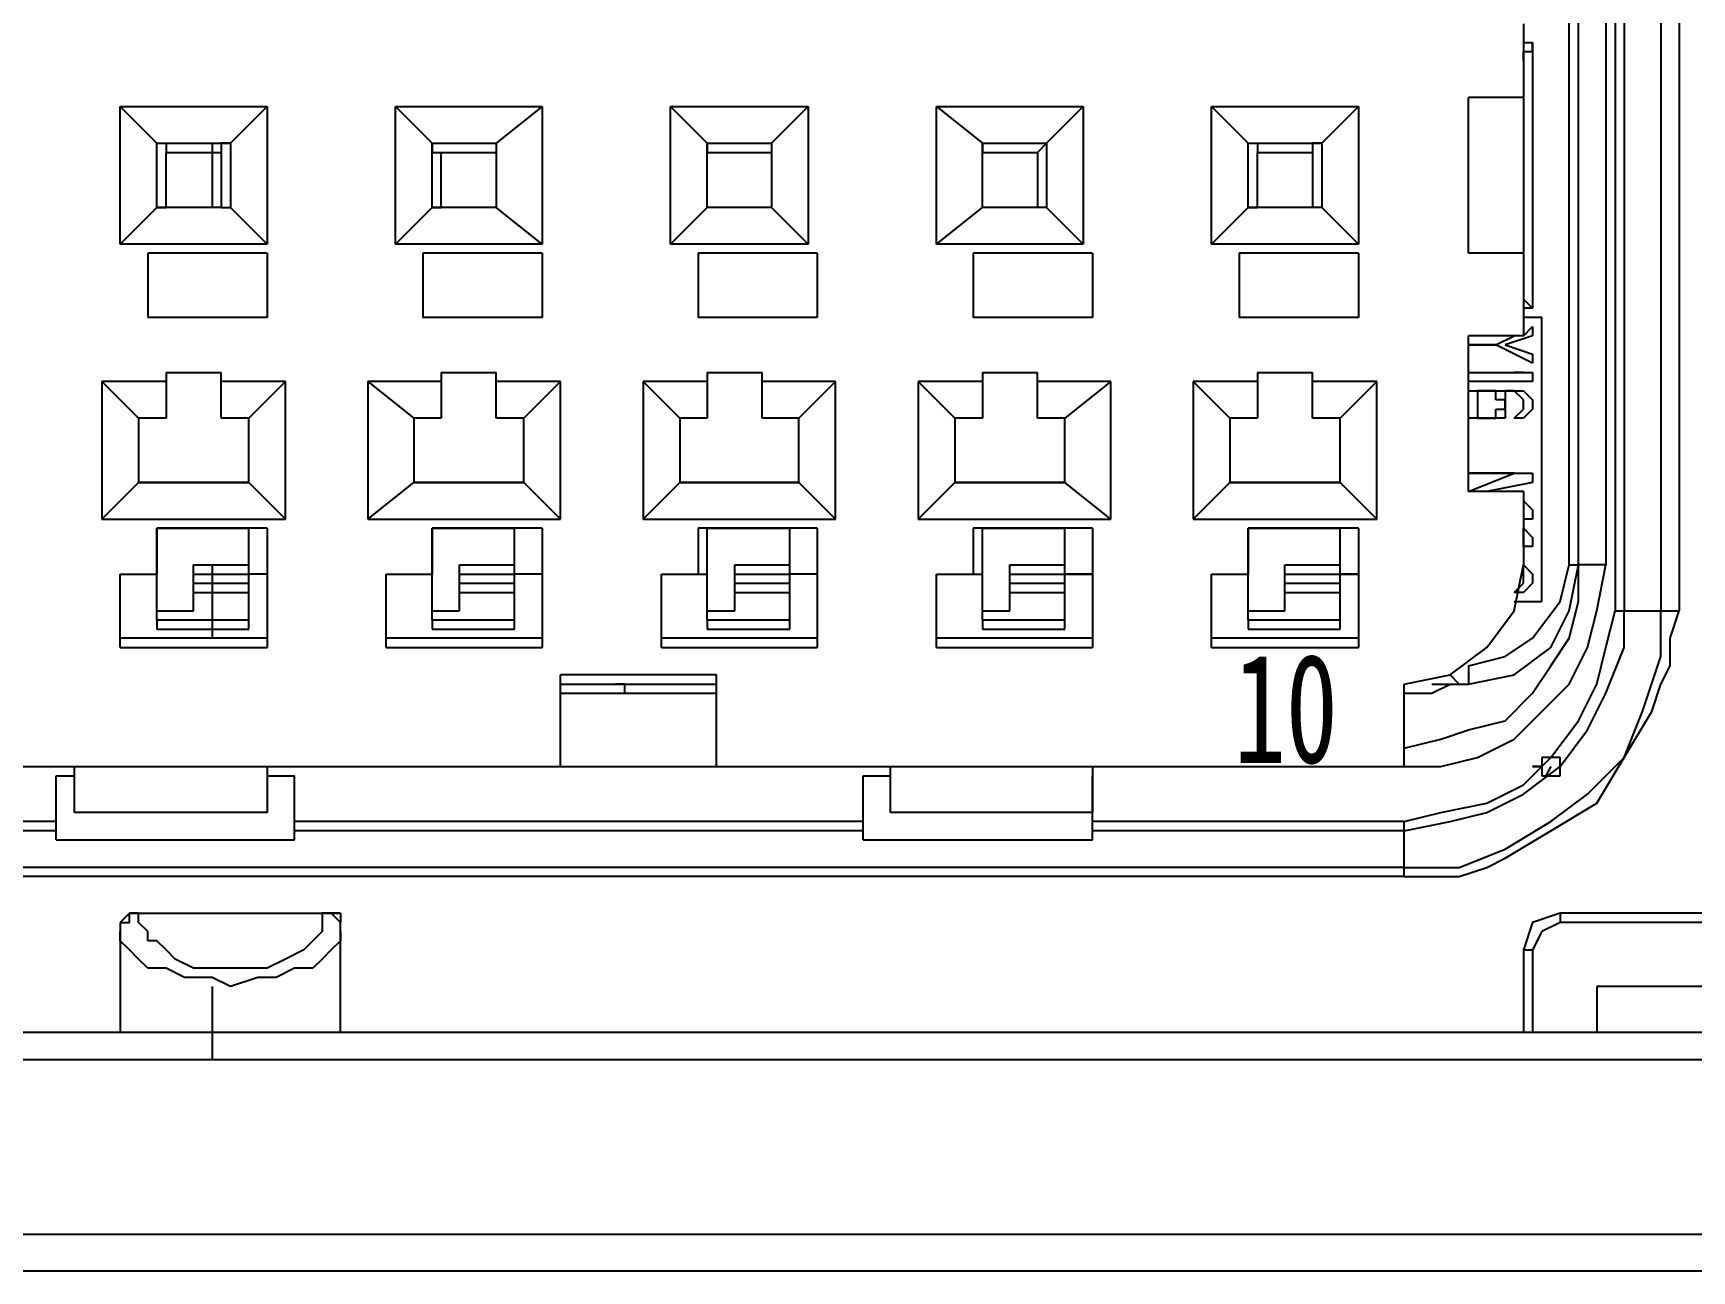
# Model space of a CAD drawing. Header units: inches. Extents: x 47316 to 59086, y 3141 to 11743.
# Drawn here: x 57680.42 to 57710.8, y 7294.88 to 7317.56 of the extents above; entities that cross this region are included whole.
import ezdxf

# ---------------------------------------------------------------- set-up
doc = ezdxf.new("R2010")
doc.units = ezdxf.units.IN
doc.header["$MEASUREMENT"] = 0
doc.styles.add('MtX_FangSong_GB2312', font='')
doc.styles.get("Standard").update_dxf_attribs({"font": ''})
doc.styles.get('MtX_FangSong_GB2312').set_extended_font_data('FangSong_GB2312')
doc.styles.get('Standard').set_extended_font_data('SimSun')
doc.linetypes.add('_VeSys_Busbar', pattern='A,0.0001,-0.125,["=",Standard,S=0.35,R=0,X=-0.15,Y=-0.175],-0.125', length=0.2501)

msp = doc.modelspace()

# ---------------------------------------------------------------- linework, layer by layer
at = {"color": 0, "linetype": 'Continuous', "lineweight": -3}
for p, q in [((57709.396, 7322.765), (57709.396, 7306.973)), ((57709.564, 7322.765), (57709.564, 7306.973)), ((57710.236, 7322.765), (57710.236, 7306.973)), ((57710.572, 7322.765), (57710.572, 7306.973)), ((57708.556, 7307.813), (57708.556, 7321.925)), ((57708.724, 7307.813), (57708.724, 7321.925)), ((57709.228, 7322.093), (57709.228, 7307.813)), ((57707.716, 7317.725), (57707.716, 7312.013)), ((57707.716, 7317.389), (57707.884, 7317.389)), ((57707.884, 7317.389), (57707.884, 7312.517)), ((57707.884, 7317.221), (57707.884, 7317.389)), ((57707.884, 7317.389), (57707.884, 7317.389)), ((57707.716, 7317.053), (57707.716, 7317.221)), ((57707.716, 7317.221), (57707.716, 7317.221)), ((57707.716, 7317.221), (57707.884, 7317.221)), ((57707.716, 7317.053), (57707.716, 7317.053)), ((57707.716, 7317.053), (57707.716, 7317.053)), ((57707.716, 7317.053), (57707.716, 7317.053)), ((57707.884, 7317.221), (57707.884, 7317.221)), ((57707.884, 7317.221), (57707.884, 7317.221)), ((57707.716, 7316.381), (57706.708, 7316.381)), ((57706.708, 7313.525), (57706.708, 7316.381)), ((57682.012, 7313.693), (57682.012, 7316.213)), ((57682.012, 7316.213), (57682.684, 7315.541)), ((57682.012, 7316.213), (57684.7, 7316.213)), ((57684.7, 7316.213), (57684.028, 7315.541)), ((57684.7, 7316.213), (57684.7, 7313.693)), ((57687.052, 7313.693), (57687.052, 7316.213)), ((57687.052, 7316.213), (57689.74, 7316.213)), ((57687.052, 7316.213), (57687.724, 7315.541)), ((57689.74, 7316.213), (57688.9, 7315.541)), ((57689.74, 7316.213), (57689.74, 7313.693)), ((57692.092, 7316.213), (57694.612, 7316.213)), ((57692.092, 7316.213), (57692.764, 7315.541)), ((57692.092, 7313.693), (57692.092, 7316.213)), ((57694.612, 7316.213), (57693.94, 7315.541)), ((57694.612, 7316.213), (57694.612, 7313.693)), ((57696.964, 7316.213), (57699.652, 7316.213)), ((57696.964, 7316.213), (57697.804, 7315.541)), ((57696.964, 7313.693), (57696.964, 7316.213)), ((57699.652, 7316.213), (57698.98, 7315.541)), ((57699.652, 7316.213), (57699.652, 7313.693)), ((57702.004, 7316.213), (57704.692, 7316.213)), ((57702.004, 7316.213), (57702.676, 7315.541)), ((57702.004, 7313.693), (57702.004, 7316.213)), ((57704.692, 7316.213), (57704.02, 7315.541)), ((57704.692, 7316.213), (57704.692, 7313.693)), ((57682.684, 7314.365), (57682.684, 7315.541)), ((57682.684, 7315.541), (57684.028, 7315.541)), ((57682.684, 7315.541), (57682.684, 7315.541)), ((57682.684, 7315.541), (57682.684, 7315.541)), ((57682.684, 7315.541), (57682.684, 7315.541)), ((57682.684, 7315.541), (57682.852, 7315.541)), ((57682.852, 7315.541), (57682.852, 7315.541)), ((57682.852, 7315.541), (57682.852, 7315.541)), ((57682.852, 7315.541), (57682.852, 7315.373)), ((57683.692, 7315.541), (57683.692, 7314.365)), ((57684.028, 7315.541), (57683.86, 7315.541)), ((57683.86, 7315.541), (57683.86, 7315.541)), ((57683.86, 7315.541), (57683.86, 7315.541)), ((57683.86, 7315.541), (57683.86, 7315.541)), ((57683.86, 7315.541), (57683.86, 7315.541)), ((57683.86, 7315.541), (57683.86, 7315.373)), ((57684.028, 7315.541), (57684.028, 7314.365)), ((57684.028, 7315.541), (57684.028, 7315.541)), ((57687.724, 7314.365), (57687.724, 7315.541)), ((57687.724, 7315.541), (57688.9, 7315.541)), ((57687.724, 7315.541), (57687.724, 7315.541)), ((57687.724, 7315.541), (57687.724, 7315.541)), ((57687.724, 7315.541), (57687.724, 7315.541)), ((57687.724, 7315.541), (57687.724, 7315.541)), ((57687.724, 7315.541), (57687.724, 7315.541)), ((57687.724, 7315.541), (57687.724, 7315.541)), ((57687.724, 7315.541), (57687.724, 7315.373)), ((57688.9, 7315.541), (57688.9, 7314.365)), ((57688.9, 7315.541), (57688.9, 7315.541)), ((57688.9, 7315.541), (57688.9, 7315.541)), ((57688.9, 7315.541), (57688.9, 7315.541)), ((57688.9, 7315.541), (57688.9, 7315.541)), ((57688.9, 7315.541), (57688.9, 7315.541)), ((57688.9, 7315.541), (57688.9, 7315.541)), ((57688.9, 7315.541), (57688.9, 7315.373)), ((57692.764, 7315.541), (57693.94, 7315.541)), ((57692.764, 7314.365), (57692.764, 7315.541)), ((57692.764, 7315.541), (57692.764, 7315.541)), ((57692.764, 7315.541), (57692.764, 7315.541)), ((57692.764, 7315.541), (57692.764, 7315.541)), ((57692.764, 7315.541), (57692.764, 7315.541)), ((57692.764, 7315.541), (57692.764, 7315.541)), ((57692.764, 7315.541), (57692.764, 7315.541)), ((57692.764, 7315.541), (57692.764, 7315.373)), ((57693.94, 7315.541), (57693.94, 7314.365)), ((57693.94, 7315.541), (57693.94, 7315.541)), ((57693.94, 7315.541), (57693.94, 7315.541)), ((57693.94, 7315.541), (57693.94, 7315.541)), ((57693.94, 7315.541), (57693.94, 7315.541)), ((57693.94, 7315.541), (57693.94, 7315.541)), ((57693.94, 7315.541), (57693.94, 7315.541)), ((57693.94, 7315.541), (57693.94, 7315.373)), ((57697.804, 7315.541), (57698.98, 7315.541)), ((57697.804, 7314.365), (57697.804, 7315.541)), ((57697.804, 7315.541), (57697.804, 7315.541)), ((57697.804, 7315.541), (57697.804, 7315.541)), ((57697.804, 7315.541), (57697.804, 7315.541)), ((57697.804, 7315.541), (57697.804, 7315.541)), ((57697.804, 7315.541), (57697.804, 7315.541)), ((57697.804, 7315.541), (57697.804, 7315.541)), ((57697.804, 7315.541), (57697.804, 7315.373)), ((57698.98, 7315.541), (57698.812, 7315.373)), ((57698.98, 7315.541), (57698.98, 7314.365)), ((57698.98, 7315.541), (57698.98, 7315.541)), ((57698.98, 7315.541), (57698.98, 7315.541)), ((57698.98, 7315.541), (57698.98, 7315.541)), ((57698.98, 7315.541), (57698.98, 7315.541)), ((57698.98, 7315.541), (57698.98, 7315.541)), ((57698.98, 7315.541), (57698.98, 7315.541)), ((57702.676, 7315.541), (57704.02, 7315.541)), ((57702.676, 7314.365), (57702.676, 7315.541)), ((57702.676, 7315.541), (57702.676, 7315.541)), ((57702.676, 7315.541), (57702.676, 7315.541)), ((57702.676, 7315.541), (57702.844, 7315.541)), ((57702.844, 7315.541), (57702.844, 7315.541)), ((57702.844, 7315.541), (57702.844, 7315.541)), ((57702.844, 7315.541), (57702.844, 7315.541)), ((57702.844, 7315.541), (57702.844, 7315.373)), ((57704.02, 7315.541), (57703.852, 7315.541)), ((57703.852, 7315.541), (57703.852, 7315.541)), ((57703.852, 7315.541), (57703.852, 7315.541)), ((57703.852, 7315.541), (57703.852, 7315.541)), ((57703.852, 7315.541), (57703.852, 7315.373)), ((57704.02, 7315.541), (57704.02, 7314.365)), ((57704.02, 7315.541), (57704.02, 7315.541)), ((57704.02, 7315.541), (57704.02, 7315.541)), ((57682.852, 7314.365), (57682.852, 7315.373)), ((57682.852, 7315.373), (57683.86, 7315.373)), ((57682.852, 7315.373), (57682.852, 7315.373)), ((57682.852, 7315.373), (57682.852, 7315.373)), ((57682.852, 7315.373), (57682.852, 7315.373)), ((57683.86, 7315.373), (57683.86, 7314.365)), ((57683.86, 7315.373), (57683.86, 7315.373)), ((57683.86, 7315.373), (57683.86, 7315.373)), ((57683.86, 7315.373), (57683.86, 7315.373)), ((57687.724, 7315.373), (57687.892, 7315.373)), ((57687.892, 7314.365), (57687.892, 7315.373)), ((57687.892, 7315.373), (57688.9, 7315.373)), ((57687.892, 7315.373), (57687.892, 7315.373)), ((57687.892, 7315.373), (57687.892, 7315.373)), ((57688.9, 7315.373), (57688.9, 7314.365)), ((57688.9, 7315.373), (57688.9, 7315.373)), ((57688.9, 7315.373), (57688.9, 7315.373)), ((57688.9, 7315.373), (57688.9, 7315.373)), ((57692.764, 7315.373), (57693.94, 7315.373)), ((57692.764, 7314.365), (57692.764, 7315.373)), ((57692.764, 7315.373), (57692.764, 7315.373)), ((57692.764, 7315.373), (57692.764, 7315.373)), ((57692.764, 7315.373), (57692.764, 7315.373)), ((57693.94, 7315.373), (57693.94, 7314.365)), ((57693.94, 7315.373), (57693.94, 7315.373)), ((57693.94, 7315.373), (57693.94, 7315.373)), ((57693.94, 7315.373), (57693.94, 7315.373)), ((57697.804, 7315.373), (57698.812, 7315.373)), ((57697.804, 7314.365), (57697.804, 7315.373)), ((57697.804, 7315.373), (57697.804, 7315.373)), ((57697.804, 7315.373), (57697.804, 7315.373)), ((57697.804, 7315.373), (57697.804, 7315.373)), ((57698.812, 7315.373), (57698.812, 7314.365)), ((57698.812, 7315.373), (57698.812, 7315.373)), ((57698.812, 7315.373), (57698.812, 7315.373)), ((57698.812, 7315.373), (57698.812, 7315.373)), ((57702.844, 7315.373), (57703.852, 7315.373)), ((57702.844, 7314.365), (57702.844, 7315.373)), ((57702.844, 7315.373), (57702.844, 7315.373)), ((57702.844, 7315.373), (57702.844, 7315.373)), ((57702.844, 7315.373), (57702.844, 7315.373)), ((57703.852, 7315.373), (57703.852, 7314.365)), ((57703.852, 7315.373), (57703.852, 7315.373)), ((57703.852, 7315.373), (57703.852, 7315.373)), ((57703.852, 7315.373), (57703.852, 7315.373)), ((57682.012, 7313.693), (57682.684, 7314.365)), ((57683.86, 7314.365), (57682.684, 7314.365)), ((57682.684, 7314.365), (57682.684, 7314.365)), ((57682.684, 7314.365), (57682.684, 7314.365)), ((57682.684, 7314.365), (57682.684, 7314.365)), ((57682.684, 7314.365), (57682.684, 7314.365)), ((57682.684, 7314.365), (57682.852, 7314.365)), ((57683.86, 7314.365), (57682.852, 7314.365)), ((57683.86, 7314.365), (57682.852, 7314.365)), ((57682.852, 7314.365), (57682.852, 7314.365)), ((57682.852, 7314.365), (57682.852, 7314.365)), ((57682.852, 7314.365), (57682.852, 7314.365)), ((57682.852, 7314.365), (57682.852, 7314.365)), ((57682.852, 7314.365), (57682.852, 7314.365)), ((57682.852, 7314.365), (57682.852, 7314.365)), ((57682.852, 7314.365), (57682.852, 7314.365)), ((57683.86, 7314.365), (57683.86, 7314.365)), ((57683.86, 7314.365), (57684.028, 7314.365)), ((57683.86, 7314.365), (57683.86, 7314.365)), ((57683.86, 7314.365), (57683.86, 7314.365)), ((57683.86, 7314.365), (57683.86, 7314.365)), ((57683.86, 7314.365), (57683.86, 7314.365)), ((57683.86, 7314.365), (57683.86, 7314.365)), ((57683.86, 7314.365), (57683.86, 7314.365)), ((57683.86, 7314.365), (57683.86, 7314.365)), ((57683.86, 7314.365), (57683.86, 7314.365)), ((57683.86, 7314.365), (57683.86, 7314.365)), ((57683.86, 7314.365), (57683.86, 7314.365)), ((57684.7, 7313.693), (57684.028, 7314.365)), ((57687.052, 7313.693), (57687.724, 7314.365)), ((57688.9, 7314.365), (57687.724, 7314.365)), ((57687.724, 7314.365), (57687.724, 7314.365)), ((57687.724, 7314.365), (57687.724, 7314.365)), ((57687.724, 7314.365), (57687.724, 7314.365)), ((57687.724, 7314.365), (57687.724, 7314.365)), ((57687.724, 7314.365), (57687.724, 7314.365)), ((57687.724, 7314.365), (57687.724, 7314.365)), ((57687.724, 7314.365), (57687.724, 7314.365)), ((57687.724, 7314.365), (57687.724, 7314.365)), ((57687.724, 7314.365), (57687.724, 7314.365)), ((57687.724, 7314.365), (57687.892, 7314.365)), ((57688.9, 7314.365), (57687.892, 7314.365)), ((57688.9, 7314.365), (57687.892, 7314.365)), ((57687.892, 7314.365), (57687.892, 7314.365)), ((57687.892, 7314.365), (57687.892, 7314.365)), ((57689.74, 7313.693), (57688.9, 7314.365)), ((57688.9, 7314.365), (57688.9, 7314.365)), ((57688.9, 7314.365), (57688.9, 7314.365)), ((57688.9, 7314.365), (57688.9, 7314.365)), ((57688.9, 7314.365), (57688.9, 7314.365)), ((57688.9, 7314.365), (57688.9, 7314.365)), ((57688.9, 7314.365), (57688.9, 7314.365)), ((57688.9, 7314.365), (57688.9, 7314.365)), ((57688.9, 7314.365), (57688.9, 7314.365)), ((57688.9, 7314.365), (57688.9, 7314.365)), ((57688.9, 7314.365), (57688.9, 7314.365)), ((57688.9, 7314.365), (57688.9, 7314.365)), ((57688.9, 7314.365), (57688.9, 7314.365)), ((57692.092, 7313.693), (57692.764, 7314.365)), ((57693.94, 7314.365), (57692.764, 7314.365)), ((57693.94, 7314.365), (57692.764, 7314.365)), ((57693.94, 7314.365), (57692.764, 7314.365)), ((57692.764, 7314.365), (57692.764, 7314.365)), ((57692.764, 7314.365), (57692.764, 7314.365)), ((57692.764, 7314.365), (57692.764, 7314.365)), ((57692.764, 7314.365), (57692.764, 7314.365)), ((57692.764, 7314.365), (57692.764, 7314.365)), ((57692.764, 7314.365), (57692.764, 7314.365)), ((57692.764, 7314.365), (57692.764, 7314.365)), ((57692.764, 7314.365), (57692.764, 7314.365)), ((57692.764, 7314.365), (57692.764, 7314.365)), ((57692.764, 7314.365), (57692.764, 7314.365)), ((57692.764, 7314.365), (57692.764, 7314.365)), ((57692.764, 7314.365), (57692.764, 7314.365)), ((57694.612, 7313.693), (57693.94, 7314.365)), ((57693.94, 7314.365), (57693.94, 7314.365)), ((57693.94, 7314.365), (57693.94, 7314.365)), ((57693.94, 7314.365), (57693.94, 7314.365)), ((57693.94, 7314.365), (57693.94, 7314.365)), ((57693.94, 7314.365), (57693.94, 7314.365)), ((57693.94, 7314.365), (57693.94, 7314.365)), ((57693.94, 7314.365), (57693.94, 7314.365)), ((57693.94, 7314.365), (57693.94, 7314.365)), ((57693.94, 7314.365), (57693.94, 7314.365)), ((57693.94, 7314.365), (57693.94, 7314.365)), ((57693.94, 7314.365), (57693.94, 7314.365)), ((57693.94, 7314.365), (57693.94, 7314.365)), ((57696.964, 7313.693), (57697.804, 7314.365)), ((57698.98, 7314.365), (57697.804, 7314.365)), ((57698.812, 7314.365), (57697.804, 7314.365)), ((57698.812, 7314.365), (57697.804, 7314.365)), ((57697.804, 7314.365), (57697.804, 7314.365)), ((57697.804, 7314.365), (57697.804, 7314.365)), ((57697.804, 7314.365), (57697.804, 7314.365)), ((57697.804, 7314.365), (57697.804, 7314.365)), ((57697.804, 7314.365), (57697.804, 7314.365)), ((57697.804, 7314.365), (57697.804, 7314.365)), ((57697.804, 7314.365), (57697.804, 7314.365)), ((57697.804, 7314.365), (57697.804, 7314.365)), ((57697.804, 7314.365), (57697.804, 7314.365)), ((57697.804, 7314.365), (57697.804, 7314.365)), ((57697.804, 7314.365), (57697.804, 7314.365)), ((57697.804, 7314.365), (57697.804, 7314.365)), ((57698.98, 7314.365), (57698.812, 7314.365)), ((57698.812, 7314.365), (57698.812, 7314.365)), ((57698.812, 7314.365), (57698.812, 7314.365)), ((57698.812, 7314.365), (57698.812, 7314.365)), ((57699.652, 7313.693), (57698.98, 7314.365)), ((57698.98, 7314.365), (57698.98, 7314.365)), ((57698.98, 7314.365), (57698.98, 7314.365)), ((57698.98, 7314.365), (57698.98, 7314.365)), ((57698.98, 7314.365), (57698.98, 7314.365)), ((57698.98, 7314.365), (57698.98, 7314.365)), ((57698.98, 7314.365), (57698.98, 7314.365)), ((57698.98, 7314.365), (57698.98, 7314.365)), ((57698.98, 7314.365), (57698.98, 7314.365)), ((57702.004, 7313.693), (57702.676, 7314.365)), ((57704.02, 7314.365), (57702.676, 7314.365)), ((57702.676, 7314.365), (57702.676, 7314.365)), ((57702.676, 7314.365), (57702.676, 7314.365)), ((57702.676, 7314.365), (57702.844, 7314.365)), ((57703.852, 7314.365), (57702.844, 7314.365)), ((57703.852, 7314.365), (57702.844, 7314.365)), ((57702.844, 7314.365), (57702.844, 7314.365)), ((57702.844, 7314.365), (57702.844, 7314.365)), ((57702.844, 7314.365), (57702.844, 7314.365)), ((57702.844, 7314.365), (57702.844, 7314.365)), ((57702.844, 7314.365), (57702.844, 7314.365)), ((57702.844, 7314.365), (57702.844, 7314.365)), ((57702.844, 7314.365), (57702.844, 7314.365)), ((57702.844, 7314.365), (57702.844, 7314.365)), ((57702.844, 7314.365), (57702.844, 7314.365)), ((57704.02, 7314.365), (57703.852, 7314.365)), ((57703.852, 7314.365), (57703.852, 7314.365)), ((57703.852, 7314.365), (57703.852, 7314.365)), ((57703.852, 7314.365), (57703.852, 7314.365)), ((57703.852, 7314.365), (57703.852, 7314.365)), ((57703.852, 7314.365), (57703.852, 7314.365)), ((57703.852, 7314.365), (57703.852, 7314.365)), ((57703.852, 7314.365), (57703.852, 7314.365)), ((57703.852, 7314.365), (57703.852, 7314.365)), ((57703.852, 7314.365), (57703.852, 7314.365)), ((57704.692, 7313.693), (57704.02, 7314.365)), ((57704.02, 7314.365), (57704.02, 7314.365)), ((57704.02, 7314.365), (57704.02, 7314.365)), ((57684.7, 7313.693), (57682.012, 7313.693)), ((57689.74, 7313.693), (57687.052, 7313.693)), ((57694.612, 7313.693), (57692.092, 7313.693)), ((57699.652, 7313.693), (57696.964, 7313.693)), ((57704.692, 7313.693), (57702.004, 7313.693)), ((57682.516, 7313.525), (57682.516, 7312.349)), ((57684.7, 7313.525), (57682.516, 7313.525)), ((57684.7, 7313.525), (57682.516, 7313.525)), ((57684.7, 7313.525), (57684.7, 7312.349)), ((57689.74, 7313.525), (57687.556, 7313.525)), ((57689.74, 7313.525), (57687.556, 7313.525)), ((57687.556, 7313.525), (57687.556, 7312.349)), ((57689.74, 7313.525), (57689.74, 7312.349)), ((57694.78, 7313.525), (57692.596, 7313.525)), ((57694.78, 7313.525), (57692.596, 7313.525)), ((57692.596, 7313.525), (57692.596, 7312.349)), ((57694.78, 7313.525), (57694.78, 7312.349)), ((57699.82, 7313.525), (57697.636, 7313.525)), ((57699.82, 7313.525), (57697.636, 7313.525)), ((57697.636, 7313.525), (57697.636, 7312.349)), ((57699.82, 7313.525), (57699.82, 7312.349)), ((57704.692, 7313.525), (57702.508, 7313.525)), ((57704.692, 7313.525), (57702.508, 7313.525)), ((57702.508, 7313.525), (57702.508, 7312.349)), ((57704.692, 7313.525), (57704.692, 7312.349)), ((57707.716, 7313.525), (57706.708, 7313.525)), ((57707.716, 7312.685), (57707.716, 7312.685)), ((57707.716, 7312.685), (57707.716, 7312.685)), ((57707.716, 7312.685), (57707.716, 7312.685)), ((57707.716, 7312.685), (57707.716, 7312.685)), ((57707.716, 7312.685), (57707.716, 7312.685)), ((57707.716, 7312.685), (57707.884, 7312.517)), ((57707.884, 7312.517), (57707.716, 7312.517)), ((57707.884, 7312.517), (57707.884, 7312.517)), ((57707.884, 7312.517), (57707.884, 7312.517)), ((57707.884, 7312.517), (57707.884, 7312.517)), ((57707.884, 7312.517), (57707.884, 7312.517)), ((57684.7, 7312.349), (57682.516, 7312.349)), ((57689.74, 7312.349), (57687.556, 7312.349)), ((57694.78, 7312.349), (57692.596, 7312.349)), ((57699.82, 7312.349), (57697.636, 7312.349)), ((57704.692, 7312.349), (57702.508, 7312.349)), ((57708.052, 7312.349), (57707.716, 7312.349)), ((57707.716, 7312.013), (57707.884, 7312.181)), ((57707.884, 7312.181), (57707.884, 7312.013)), ((57708.052, 7307.141), (57708.052, 7312.349)), ((57707.716, 7312.013), (57706.708, 7312.013)), ((57706.708, 7309.157), (57706.708, 7312.013)), ((57707.212, 7311.845), (57706.708, 7311.845)), ((57706.708, 7311.845), (57707.212, 7311.845)), ((57706.708, 7311.845), (57706.708, 7311.845)), ((57707.212, 7311.845), (57707.548, 7312.013)), ((57707.884, 7311.509), (57707.212, 7311.845)), ((57707.884, 7312.013), (57707.38, 7311.845)), ((57707.38, 7311.845), (57707.884, 7311.677)), ((57707.884, 7311.677), (57707.884, 7311.509)), ((57682.852, 7311.341), (57683.86, 7311.341)), ((57682.852, 7311.341), (57682.852, 7310.501)), ((57683.86, 7310.501), (57683.86, 7311.341)), ((57687.892, 7311.341), (57688.9, 7311.341)), ((57687.892, 7311.341), (57687.892, 7310.501)), ((57688.9, 7310.501), (57688.9, 7311.341)), ((57692.764, 7311.341), (57693.772, 7311.341)), ((57692.764, 7311.341), (57692.764, 7310.501)), ((57693.772, 7310.501), (57693.772, 7311.341)), ((57697.804, 7311.341), (57698.812, 7311.341)), ((57697.804, 7311.341), (57697.804, 7310.501)), ((57698.812, 7310.501), (57698.812, 7311.341)), ((57702.844, 7311.341), (57703.852, 7311.341)), ((57702.844, 7311.341), (57702.844, 7310.501)), ((57703.852, 7310.501), (57703.852, 7311.341)), ((57706.708, 7311.341), (57707.716, 7311.341)), ((57706.708, 7311.173), (57706.708, 7311.341)), ((57707.548, 7311.341), (57707.716, 7311.341)), ((57707.716, 7311.341), (57707.548, 7311.341)), ((57707.716, 7311.341), (57707.884, 7311.341)), ((57707.884, 7311.341), (57707.884, 7311.173)), ((57681.676, 7311.173), (57681.676, 7308.653)), ((57682.852, 7311.173), (57681.676, 7311.173)), ((57681.676, 7311.173), (57682.348, 7310.501)), ((57685.036, 7311.173), (57683.86, 7311.173)), ((57685.036, 7311.173), (57684.364, 7310.501)), ((57685.036, 7308.653), (57685.036, 7311.173)), ((57687.892, 7311.173), (57686.548, 7311.173)), ((57686.548, 7311.173), (57687.388, 7310.501)), ((57686.548, 7311.173), (57686.548, 7308.653)), ((57690.076, 7311.173), (57688.9, 7311.173)), ((57690.076, 7311.173), (57689.404, 7310.501)), ((57690.076, 7308.653), (57690.076, 7311.173)), ((57692.764, 7311.173), (57691.588, 7311.173)), ((57691.588, 7311.173), (57692.26, 7310.501)), ((57691.588, 7311.173), (57691.588, 7308.653)), ((57695.116, 7311.173), (57693.772, 7311.173)), ((57695.116, 7311.173), (57694.444, 7310.501)), ((57695.116, 7308.653), (57695.116, 7311.173)), ((57697.804, 7311.173), (57696.628, 7311.173)), ((57696.628, 7311.173), (57697.3, 7310.501)), ((57696.628, 7311.173), (57696.628, 7308.653)), ((57700.156, 7311.173), (57698.812, 7311.173)), ((57700.156, 7311.173), (57699.316, 7310.501)), ((57700.156, 7308.653), (57700.156, 7311.173)), ((57702.844, 7311.173), (57701.668, 7311.173)), ((57701.668, 7311.173), (57702.34, 7310.501)), ((57701.668, 7311.173), (57701.668, 7308.653)), ((57705.028, 7311.173), (57703.852, 7311.173)), ((57705.028, 7311.173), (57704.356, 7310.501)), ((57705.028, 7308.653), (57705.028, 7311.173)), ((57707.884, 7311.173), (57706.708, 7311.173)), ((57706.708, 7311.005), (57706.876, 7311.005)), ((57706.708, 7310.837), (57706.708, 7311.005)), ((57706.876, 7311.005), (57707.044, 7311.005)), ((57707.044, 7311.005), (57706.876, 7311.005)), ((57706.876, 7311.005), (57706.876, 7310.837)), ((57707.044, 7311.005), (57707.212, 7311.005)), ((57707.044, 7311.005), (57707.044, 7311.005)), ((57707.212, 7311.005), (57707.044, 7311.005)), ((57707.212, 7311.005), (57707.38, 7311.005)), ((57707.212, 7310.837), (57707.212, 7311.005)), ((57707.38, 7311.005), (57707.38, 7311.005)), ((57707.38, 7311.005), (57707.548, 7311.005)), ((57707.548, 7311.005), (57707.38, 7311.005)), ((57707.38, 7311.005), (57707.38, 7310.837)), ((57707.548, 7311.005), (57707.548, 7311.005)), ((57707.548, 7311.005), (57707.716, 7311.005)), ((57707.716, 7310.837), (57707.548, 7311.005)), ((57707.716, 7311.005), (57707.716, 7311.005)), ((57707.716, 7311.005), (57707.884, 7310.837)), ((57706.708, 7310.669), (57706.708, 7310.837)), ((57706.708, 7310.837), (57706.708, 7310.837)), ((57706.708, 7310.501), (57706.708, 7310.669)), ((57706.708, 7310.669), (57706.708, 7310.669)), ((57706.876, 7310.837), (57706.876, 7310.837)), ((57706.876, 7310.837), (57706.876, 7310.669)), ((57706.876, 7310.837), (57706.876, 7310.837)), ((57706.876, 7310.669), (57706.876, 7310.501)), ((57706.876, 7310.669), (57706.876, 7310.669)), ((57706.876, 7310.669), (57706.876, 7310.669)), ((57707.212, 7310.837), (57707.212, 7310.837)), ((57707.38, 7310.837), (57707.212, 7310.837)), ((57707.212, 7310.501), (57707.212, 7310.669)), ((57707.212, 7310.669), (57707.212, 7310.669)), ((57707.212, 7310.669), (57707.38, 7310.669)), ((57707.38, 7310.837), (57707.38, 7310.837)), ((57707.38, 7310.669), (57707.38, 7310.837)), ((57707.38, 7310.837), (57707.38, 7310.669)), ((57707.38, 7310.669), (57707.38, 7310.501)), ((57707.38, 7310.669), (57707.38, 7310.669)), ((57707.548, 7310.501), (57707.716, 7310.669)), ((57707.716, 7310.837), (57707.716, 7310.837)), ((57707.716, 7310.837), (57707.716, 7310.837)), ((57707.716, 7310.669), (57707.716, 7310.837)), ((57707.884, 7310.669), (57707.716, 7310.501)), ((57707.716, 7310.669), (57707.716, 7310.669)), ((57707.716, 7310.669), (57707.716, 7310.669)), ((57707.884, 7310.837), (57707.884, 7310.669)), ((57707.884, 7310.837), (57707.884, 7310.837)), ((57707.884, 7310.669), (57707.884, 7310.669)), ((57682.348, 7310.501), (57682.348, 7309.325)), ((57682.852, 7310.501), (57682.348, 7310.501)), ((57684.364, 7310.501), (57683.86, 7310.501)), ((57684.364, 7309.325), (57684.364, 7310.501)), ((57687.892, 7310.501), (57687.388, 7310.501)), ((57687.388, 7310.501), (57687.388, 7309.325)), ((57689.404, 7310.501), (57688.9, 7310.501)), ((57689.404, 7309.325), (57689.404, 7310.501)), ((57692.764, 7310.501), (57692.26, 7310.501)), ((57692.26, 7310.501), (57692.26, 7309.325)), ((57694.444, 7310.501), (57693.772, 7310.501)), ((57694.444, 7309.325), (57694.444, 7310.501)), ((57697.804, 7310.501), (57697.3, 7310.501)), ((57697.3, 7310.501), (57697.3, 7309.325)), ((57699.316, 7310.501), (57698.812, 7310.501)), ((57699.316, 7309.325), (57699.316, 7310.501)), ((57702.844, 7310.501), (57702.34, 7310.501)), ((57702.34, 7310.501), (57702.34, 7309.325)), ((57704.356, 7310.501), (57703.852, 7310.501)), ((57704.356, 7309.325), (57704.356, 7310.501)), ((57706.876, 7310.501), (57706.708, 7310.501)), ((57706.876, 7310.501), (57707.044, 7310.501)), ((57707.044, 7310.501), (57706.876, 7310.501)), ((57707.044, 7310.501), (57707.212, 7310.501)), ((57707.212, 7310.501), (57707.044, 7310.501)), ((57707.044, 7310.501), (57707.044, 7310.501)), ((57707.212, 7310.501), (57707.212, 7310.501)), ((57707.38, 7310.501), (57707.212, 7310.501)), ((57707.716, 7310.501), (57707.548, 7310.501)), ((57707.548, 7310.501), (57707.548, 7310.501)), ((57707.716, 7310.501), (57707.716, 7310.501)), ((57706.708, 7309.157), (57707.548, 7309.493)), ((57707.548, 7309.493), (57706.708, 7309.493)), ((57706.708, 7309.493), (57707.884, 7309.493)), ((57706.708, 7309.493), (57706.708, 7309.493)), ((57707.884, 7309.493), (57707.884, 7309.325)), ((57681.676, 7308.653), (57682.348, 7309.325)), ((57682.348, 7309.325), (57684.364, 7309.325)), ((57684.364, 7309.325), (57682.348, 7309.325)), ((57685.036, 7308.653), (57684.364, 7309.325)), ((57686.548, 7308.653), (57687.388, 7309.325)), ((57687.388, 7309.325), (57689.404, 7309.325)), ((57689.404, 7309.325), (57687.388, 7309.325)), ((57690.076, 7308.653), (57689.404, 7309.325)), ((57691.588, 7308.653), (57692.26, 7309.325)), ((57692.26, 7309.325), (57694.444, 7309.325)), ((57694.444, 7309.325), (57692.26, 7309.325)), ((57695.116, 7308.653), (57694.444, 7309.325)), ((57696.628, 7308.653), (57697.3, 7309.325)), ((57697.3, 7309.325), (57699.316, 7309.325)), ((57699.316, 7309.325), (57697.3, 7309.325)), ((57700.156, 7308.653), (57699.316, 7309.325)), ((57701.668, 7308.653), (57702.34, 7309.325)), ((57702.34, 7309.325), (57704.356, 7309.325)), ((57704.356, 7309.325), (57702.34, 7309.325)), ((57705.028, 7308.653), (57704.356, 7309.325)), ((57707.716, 7309.157), (57706.708, 7309.157)), ((57707.884, 7309.325), (57707.044, 7309.157)), ((57707.716, 7309.157), (57707.716, 7307.813)), ((57707.716, 7308.989), (57707.884, 7308.821)), ((57707.884, 7308.821), (57707.884, 7308.653)), ((57681.676, 7308.653), (57685.036, 7308.653)), ((57682.684, 7308.485), (57684.364, 7308.485)), ((57684.7, 7308.485), (57682.684, 7308.485)), ((57682.684, 7308.485), (57682.684, 7307.645)), ((57682.684, 7306.805), (57682.684, 7308.485)), ((57684.364, 7306.637), (57684.364, 7308.485)), ((57684.7, 7308.485), (57684.7, 7306.301)), ((57686.548, 7308.653), (57690.076, 7308.653)), ((57687.724, 7308.485), (57689.236, 7308.485)), ((57689.74, 7308.485), (57687.724, 7308.485)), ((57687.724, 7308.485), (57687.724, 7307.645)), ((57687.724, 7306.805), (57687.724, 7308.485)), ((57689.236, 7306.637), (57689.236, 7308.485)), ((57689.74, 7308.485), (57689.74, 7306.301)), ((57691.588, 7308.653), (57695.116, 7308.653)), ((57694.78, 7308.485), (57692.596, 7308.485)), ((57692.596, 7308.485), (57692.596, 7307.645)), ((57692.764, 7308.485), (57694.276, 7308.485)), ((57692.764, 7306.805), (57692.764, 7308.485)), ((57694.276, 7306.637), (57694.276, 7308.485)), ((57694.78, 7308.485), (57694.78, 7306.301)), ((57696.628, 7308.653), (57700.156, 7308.653)), ((57699.82, 7308.485), (57697.636, 7308.485)), ((57697.636, 7308.485), (57697.636, 7307.645)), ((57697.804, 7308.485), (57699.316, 7308.485)), ((57697.804, 7306.805), (57697.804, 7308.485)), ((57699.316, 7306.637), (57699.316, 7308.485)), ((57699.82, 7308.485), (57699.82, 7306.301)), ((57701.668, 7308.653), (57705.028, 7308.653)), ((57702.676, 7308.485), (57704.356, 7308.485)), ((57704.692, 7308.485), (57702.676, 7308.485)), ((57702.676, 7308.485), (57702.676, 7307.645)), ((57702.676, 7306.805), (57702.676, 7308.485)), ((57704.356, 7306.637), (57704.356, 7308.485)), ((57704.692, 7308.485), (57704.692, 7306.301)), ((57707.884, 7308.653), (57707.716, 7308.653)), ((57707.716, 7308.485), (57707.716, 7308.485)), ((57707.716, 7308.485), (57707.716, 7308.485)), ((57707.716, 7308.317), (57707.716, 7308.485)), ((57707.716, 7308.485), (57707.884, 7308.317)), ((57707.716, 7308.317), (57707.716, 7308.317)), ((57707.716, 7308.149), (57707.716, 7308.317)), ((57707.884, 7308.317), (57707.884, 7308.317)), ((57707.884, 7308.317), (57707.884, 7308.149)), ((57707.716, 7308.149), (57707.716, 7307.981)), ((57707.716, 7308.149), (57707.716, 7308.149)), ((57707.884, 7308.149), (57707.716, 7308.149)), ((57707.716, 7308.149), (57707.716, 7308.149)), ((57682.012, 7307.645), (57682.684, 7307.645)), ((57682.012, 7306.301), (57682.012, 7307.645)), ((57683.356, 7307.813), (57684.364, 7307.813)), ((57683.356, 7306.973), (57683.356, 7307.813)), ((57683.356, 7307.645), (57684.364, 7307.645)), ((57683.692, 7307.813), (57683.692, 7306.469)), ((57684.7, 7307.645), (57684.364, 7307.645)), ((57686.884, 7307.645), (57687.724, 7307.645)), ((57686.884, 7306.301), (57686.884, 7307.645)), ((57688.228, 7307.813), (57689.236, 7307.813)), ((57688.228, 7306.973), (57688.228, 7307.813)), ((57688.228, 7307.645), (57689.236, 7307.645)), ((57689.74, 7307.645), (57689.236, 7307.645)), ((57691.924, 7307.645), (57692.764, 7307.645)), ((57691.924, 7306.301), (57691.924, 7307.645)), ((57693.268, 7307.813), (57694.276, 7307.813)), ((57693.268, 7306.973), (57693.268, 7307.813)), ((57693.268, 7307.645), (57694.276, 7307.645)), ((57694.78, 7307.645), (57694.276, 7307.645)), ((57696.964, 7307.645), (57697.804, 7307.645)), ((57696.964, 7306.301), (57696.964, 7307.645)), ((57697.636, 7307.645), (57697.804, 7307.645)), ((57698.308, 7307.813), (57699.316, 7307.813)), ((57698.308, 7306.973), (57698.308, 7307.813)), ((57698.308, 7307.645), (57699.316, 7307.645)), ((57699.82, 7307.645), (57699.316, 7307.645)), ((57699.316, 7307.645), (57699.82, 7307.645)), ((57699.484, 7307.645), (57699.316, 7307.645)), ((57702.004, 7307.645), (57702.676, 7307.645)), ((57702.004, 7306.301), (57702.004, 7307.645)), ((57702.676, 7307.645), (57702.676, 7307.645)), ((57703.348, 7307.813), (57704.356, 7307.813)), ((57703.348, 7306.973), (57703.348, 7307.813)), ((57703.348, 7307.645), (57704.356, 7307.645)), ((57704.692, 7307.645), (57704.356, 7307.645)), ((57704.356, 7307.645), (57704.692, 7307.645)), ((57704.356, 7307.645), (57704.356, 7307.645)), ((57707.548, 7306.973), (57707.716, 7307.813)), ((57707.716, 7307.813), (57707.716, 7307.813)), ((57707.716, 7307.813), (57707.716, 7307.813)), ((57707.716, 7307.645), (57707.716, 7307.813)), ((57707.716, 7307.813), (57707.884, 7307.645)), ((57707.716, 7307.645), (57707.716, 7307.645)), ((57707.716, 7307.477), (57707.716, 7307.645)), ((57707.884, 7307.645), (57707.884, 7307.477)), ((57707.884, 7307.645), (57707.884, 7307.645)), ((57708.388, 7307.141), (57708.556, 7307.813)), ((57708.556, 7307.813), (57708.724, 7307.813)), ((57708.556, 7306.973), (57708.724, 7307.813)), ((57709.228, 7307.813), (57708.724, 7307.813)), ((57708.724, 7307.141), (57708.724, 7307.813)), ((57709.06, 7306.973), (57709.228, 7307.813)), ((57683.356, 7307.477), (57684.364, 7307.477)), ((57683.356, 7307.309), (57684.364, 7307.309)), ((57688.228, 7307.477), (57689.236, 7307.477)), ((57688.228, 7307.309), (57689.236, 7307.309)), ((57693.268, 7307.477), (57694.276, 7307.477)), ((57693.268, 7307.309), (57694.276, 7307.309)), ((57698.308, 7307.477), (57699.316, 7307.477)), ((57698.308, 7307.309), (57699.316, 7307.309)), ((57703.348, 7307.477), (57704.356, 7307.477)), ((57703.348, 7307.309), (57704.356, 7307.309)), ((57707.548, 7307.309), (57707.716, 7307.477)), ((57707.716, 7307.309), (57707.548, 7307.309)), ((57707.884, 7307.477), (57707.716, 7307.309)), ((57707.716, 7307.477), (57707.716, 7307.477)), ((57707.716, 7307.477), (57707.716, 7307.477)), ((57707.716, 7307.309), (57707.716, 7307.309)), ((57707.884, 7307.477), (57707.884, 7307.477)), ((57682.684, 7306.973), (57683.356, 7306.973)), ((57687.724, 7306.973), (57688.228, 7306.973)), ((57692.764, 7306.973), (57693.268, 7306.973)), ((57697.804, 7306.973), (57698.308, 7306.973)), ((57702.676, 7306.973), (57703.348, 7306.973)), ((57707.044, 7306.301), (57707.548, 7306.973)), ((57707.548, 7307.141), (57708.052, 7307.141)), ((57707.884, 7306.469), (57708.388, 7307.141)), ((57708.22, 7306.301), (57708.556, 7306.973)), ((57708.556, 7306.469), (57708.724, 7307.141)), ((57708.892, 7306.301), (57709.06, 7306.973)), ((57709.228, 7306.301), (57709.396, 7306.973)), ((57709.396, 7306.973), (57710.572, 7306.973)), ((57709.564, 7306.301), (57709.564, 7306.973)), ((57710.236, 7306.637), (57710.236, 7306.973)), ((57710.404, 7306.469), (57710.572, 7306.973)), ((57682.684, 7306.805), (57684.364, 7306.805)), ((57682.684, 7306.805), (57684.364, 7306.805)), ((57682.684, 7306.805), (57682.684, 7306.637)), ((57687.724, 7306.805), (57689.236, 7306.805)), ((57687.724, 7306.805), (57689.236, 7306.805)), ((57687.724, 7306.805), (57687.724, 7306.637)), ((57692.764, 7306.805), (57694.276, 7306.805)), ((57692.764, 7306.805), (57694.276, 7306.805)), ((57692.764, 7306.805), (57692.764, 7306.637)), ((57697.804, 7306.805), (57699.316, 7306.805)), ((57697.804, 7306.805), (57699.316, 7306.805)), ((57697.804, 7306.805), (57697.804, 7306.637)), ((57702.676, 7306.805), (57704.356, 7306.805)), ((57702.676, 7306.805), (57704.356, 7306.805)), ((57702.676, 7306.805), (57702.676, 7306.637)), ((57684.7, 7306.469), (57682.012, 7306.469)), ((57682.684, 7306.637), (57684.364, 7306.637)), ((57689.74, 7306.469), (57686.884, 7306.469)), ((57687.724, 7306.637), (57689.236, 7306.637)), ((57694.78, 7306.469), (57691.924, 7306.469)), ((57692.764, 7306.637), (57694.276, 7306.637)), ((57699.82, 7306.469), (57696.964, 7306.469)), ((57697.804, 7306.637), (57699.316, 7306.637)), ((57704.692, 7306.469), (57702.004, 7306.469)), ((57702.676, 7306.637), (57704.356, 7306.637)), ((57707.38, 7306.133), (57707.884, 7306.469)), ((57708.22, 7305.965), (57708.556, 7306.469)), ((57710.236, 7306.133), (57710.236, 7306.637)), ((57710.404, 7305.965), (57710.404, 7306.469)), ((57682.012, 7306.301), (57684.7, 7306.301)), ((57686.884, 7306.301), (57689.74, 7306.301)), ((57691.924, 7306.301), (57694.78, 7306.301)), ((57696.964, 7306.301), (57699.82, 7306.301)), ((57702.004, 7306.301), (57704.692, 7306.301)), ((57706.372, 7305.797), (57707.044, 7306.301)), ((57706.708, 7305.965), (57707.38, 7306.133)), ((57707.548, 7305.797), (57708.22, 7306.301)), ((57708.556, 7305.629), (57708.892, 7306.301)), ((57709.06, 7305.629), (57709.228, 7306.301)), ((57709.228, 7305.461), (57709.564, 7306.301)), ((57709.9, 7305.125), (57710.236, 7306.133)), ((57692.932, 7305.797), (57690.076, 7305.797)), ((57690.076, 7304.117), (57690.076, 7305.797)), ((57692.932, 7304.117), (57692.932, 7305.797)), ((57705.532, 7305.629), (57706.372, 7305.797)), ((57706.54, 7305.629), (57706.372, 7305.797)), ((57706.708, 7305.965), (57706.708, 7305.629)), ((57706.708, 7305.965), (57706.708, 7305.965)), ((57706.708, 7305.629), (57707.548, 7305.797)), ((57707.884, 7305.461), (57708.22, 7305.965)), ((57710.236, 7305.629), (57710.404, 7305.965)), ((57690.076, 7305.629), (57692.932, 7305.629)), ((57690.076, 7305.629), (57692.932, 7305.629)), ((57690.076, 7305.461), (57692.932, 7305.461)), ((57690.412, 7305.629), (57690.412, 7305.629)), ((57691.252, 7305.629), (57691.084, 7305.629)), ((57691.084, 7305.629), (57691.084, 7305.629)), ((57691.252, 7305.461), (57691.252, 7305.629)), ((57705.532, 7304.117), (57705.532, 7305.629)), ((57705.532, 7305.629), (57705.532, 7305.629)), ((57705.532, 7305.461), (57705.532, 7305.461)), ((57705.532, 7305.461), (57706.036, 7305.461)), ((57706.036, 7305.629), (57706.708, 7305.629)), ((57706.036, 7305.461), (57706.372, 7305.629)), ((57706.708, 7305.629), (57706.708, 7305.629)), ((57707.38, 7304.957), (57707.884, 7305.461)), ((57708.052, 7305.125), (57708.556, 7305.629)), ((57708.724, 7304.957), (57709.06, 7305.629)), ((57708.892, 7304.789), (57709.228, 7305.461)), ((57710.068, 7305.125), (57710.236, 7305.629)), ((57706.708, 7304.789), (57707.38, 7304.957)), ((57707.548, 7304.621), (57708.052, 7305.125)), ((57708.22, 7304.285), (57708.724, 7304.957)), ((57709.564, 7304.285), (57709.9, 7305.125)), ((57709.564, 7304.285), (57710.068, 7305.125)), ((57705.532, 7304.453), (57706.204, 7304.621)), ((57706.204, 7304.621), (57706.708, 7304.789)), ((57706.876, 7304.285), (57707.548, 7304.621)), ((57708.388, 7304.117), (57708.892, 7304.789)), ((57705.532, 7304.453), (57705.532, 7304.453)), ((57706.204, 7304.117), (57706.876, 7304.285)), ((57707.716, 7303.781), (57708.22, 7304.285)), ((57708.22, 7304.285), (57708.052, 7304.285)), ((57708.052, 7304.285), (57708.052, 7304.285)), ((57708.052, 7304.285), (57708.052, 7304.285)), ((57708.052, 7304.285), (57708.052, 7304.117)), ((57708.388, 7304.285), (57708.22, 7304.285)), ((57708.22, 7304.285), (57708.22, 7304.285)), ((57708.388, 7304.117), (57708.388, 7304.285)), ((57708.388, 7304.285), (57708.388, 7304.285)), ((57708.892, 7303.613), (57709.564, 7304.285)), ((57709.06, 7303.445), (57709.564, 7304.285)), ((57660.508, 7304.117), (57705.532, 7304.117)), ((57680.836, 7303.949), (57681.172, 7303.949)), ((57680.836, 7302.773), (57680.836, 7303.949)), ((57681.172, 7303.277), (57681.172, 7304.117)), ((57684.7, 7304.117), (57684.7, 7303.277)), ((57684.7, 7303.949), (57685.204, 7303.949)), ((57685.204, 7302.773), (57685.204, 7303.949)), ((57695.62, 7303.949), (57696.124, 7303.949)), ((57695.62, 7302.773), (57695.62, 7303.949)), ((57696.124, 7303.277), (57696.124, 7304.117)), ((57699.82, 7304.117), (57699.82, 7303.277)), ((57699.82, 7303.949), (57699.82, 7303.949)), ((57699.82, 7302.773), (57699.82, 7303.949)), ((57705.532, 7304.117), (57705.532, 7304.117)), ((57705.532, 7304.117), (57706.204, 7304.117)), ((57707.716, 7303.613), (57708.388, 7304.117)), ((57708.052, 7304.117), (57707.884, 7304.117)), ((57707.884, 7304.117), (57708.052, 7304.117)), ((57708.052, 7304.117), (57708.052, 7303.949)), ((57708.052, 7303.949), (57708.052, 7303.949)), ((57708.052, 7303.949), (57708.052, 7303.949)), ((57708.052, 7303.949), (57708.22, 7303.949)), ((57708.22, 7304.117), (57708.104, 7303.904)), ((57708.22, 7303.949), (57708.22, 7303.949)), ((57708.22, 7303.949), (57708.388, 7303.949)), ((57708.388, 7304.117), (57708.388, 7304.117)), ((57708.388, 7303.949), (57708.388, 7304.117)), ((57708.388, 7304.117), (57708.388, 7304.117)), ((57708.388, 7303.949), (57708.388, 7303.949)), ((57707.044, 7303.445), (57707.716, 7303.781)), ((57707.044, 7303.277), (57707.716, 7303.613)), ((57708.22, 7303.109), (57708.892, 7303.613)), ((57706.204, 7303.277), (57707.044, 7303.445)), ((57708.22, 7302.941), (57709.06, 7303.445)), ((57680.836, 7303.109), (57670.42, 7303.109)), ((57684.7, 7303.277), (57681.172, 7303.277)), ((57695.62, 7303.109), (57685.204, 7303.109)), ((57699.82, 7303.277), (57696.124, 7303.277)), ((57705.532, 7303.109), (57699.82, 7303.109)), ((57705.532, 7303.109), (57706.204, 7303.277)), ((57705.532, 7302.101), (57705.532, 7303.109)), ((57705.532, 7302.941), (57706.372, 7303.109)), ((57705.532, 7303.109), (57705.532, 7303.109)), ((57706.372, 7303.109), (57707.044, 7303.277)), ((57707.38, 7302.605), (57708.22, 7303.109)), ((57680.836, 7302.941), (57670.42, 7302.941)), ((57680.836, 7302.773), (57685.204, 7302.773)), ((57695.62, 7302.941), (57685.204, 7302.941)), ((57695.62, 7302.773), (57699.82, 7302.773)), ((57705.532, 7302.941), (57699.82, 7302.941)), ((57705.532, 7302.941), (57705.532, 7302.941)), ((57707.38, 7302.437), (57708.22, 7302.941)), ((57706.54, 7302.269), (57707.38, 7302.605)), ((57707.044, 7302.269), (57707.38, 7302.437)), ((57705.532, 7302.269), (57660.508, 7302.269)), ((57705.532, 7302.101), (57660.508, 7302.101)), ((57705.532, 7302.269), (57705.532, 7302.269)), ((57705.532, 7302.269), (57706.036, 7302.269)), ((57705.532, 7302.101), (57705.532, 7302.101)), ((57705.532, 7302.101), (57706.036, 7302.101)), ((57706.036, 7302.269), (57706.54, 7302.269)), ((57706.036, 7302.101), (57706.54, 7302.101)), ((57706.54, 7302.101), (57707.044, 7302.269)), ((57682.18, 7301.429), (57682.012, 7301.261)), ((57682.012, 7301.261), (57682.012, 7301.093)), ((57682.012, 7301.261), (57682.012, 7301.261)), ((57682.012, 7301.261), (57682.012, 7301.261)), ((57682.012, 7301.261), (57682.012, 7301.261)), ((57682.012, 7301.261), (57682.012, 7301.261)), ((57682.012, 7301.261), (57682.18, 7301.261)), ((57682.18, 7301.429), (57682.18, 7301.429)), ((57682.348, 7301.429), (57682.18, 7301.429)), ((57682.18, 7301.429), (57682.18, 7301.429)), ((57682.18, 7301.429), (57682.18, 7301.429)), ((57682.18, 7301.261), (57682.18, 7301.429)), ((57682.18, 7301.429), (57682.18, 7301.429)), ((57682.18, 7301.429), (57682.18, 7301.429)), ((57682.18, 7301.429), (57682.18, 7301.429)), ((57682.18, 7301.429), (57682.18, 7301.429)), ((57682.18, 7301.429), (57682.18, 7301.429)), ((57682.18, 7301.429), (57682.18, 7301.429)), ((57682.18, 7301.429), (57682.348, 7301.429)), ((57682.18, 7301.261), (57682.18, 7301.261)), ((57682.18, 7301.261), (57682.18, 7301.261)), ((57682.348, 7301.429), (57685.708, 7301.429)), ((57682.348, 7301.429), (57682.348, 7301.429)), ((57682.348, 7301.429), (57685.708, 7301.429)), ((57682.348, 7301.429), (57682.348, 7301.429)), ((57682.348, 7301.429), (57682.348, 7301.429)), ((57682.348, 7301.429), (57682.348, 7301.429)), ((57682.348, 7301.429), (57682.348, 7301.429)), ((57682.348, 7301.429), (57682.348, 7301.429)), ((57682.348, 7301.429), (57682.348, 7301.429)), ((57682.348, 7301.429), (57682.348, 7301.429)), ((57682.348, 7301.429), (57682.348, 7301.429)), ((57682.348, 7301.261), (57682.348, 7301.429)), ((57682.348, 7301.429), (57682.348, 7301.429)), ((57682.348, 7301.429), (57682.348, 7301.429)), ((57682.348, 7301.429), (57682.348, 7301.429)), ((57682.348, 7301.429), (57682.348, 7301.429)), ((57682.348, 7301.429), (57682.348, 7301.429)), ((57682.348, 7301.429), (57682.348, 7301.429)), ((57682.348, 7301.429), (57682.348, 7301.429)), ((57682.348, 7301.429), (57682.348, 7301.429)), ((57682.348, 7301.429), (57682.348, 7301.429)), ((57682.348, 7301.429), (57682.348, 7301.429)), ((57682.348, 7301.429), (57682.348, 7301.429)), ((57682.348, 7301.429), (57682.348, 7301.429)), ((57682.348, 7301.429), (57682.348, 7301.429)), ((57682.348, 7301.429), (57682.348, 7301.429)), ((57682.348, 7301.429), (57682.348, 7301.429)), ((57682.516, 7301.093), (57682.348, 7301.261)), ((57682.348, 7301.261), (57682.348, 7301.261)), ((57685.708, 7301.429), (57685.708, 7301.429)), ((57685.876, 7301.429), (57685.708, 7301.429)), ((57685.708, 7301.429), (57685.708, 7301.429)), ((57685.708, 7301.429), (57685.708, 7301.429)), ((57685.708, 7301.429), (57685.708, 7301.429)), ((57685.708, 7301.429), (57685.708, 7301.429)), ((57685.708, 7301.429), (57685.708, 7301.429)), ((57685.708, 7301.429), (57685.708, 7301.429)), ((57685.708, 7301.429), (57685.708, 7301.429)), ((57685.708, 7301.429), (57685.708, 7301.429)), ((57685.708, 7301.429), (57685.708, 7301.429)), ((57685.708, 7301.429), (57685.708, 7301.429)), ((57685.708, 7301.429), (57685.708, 7301.429)), ((57685.708, 7301.429), (57685.708, 7301.429)), ((57685.708, 7301.429), (57685.708, 7301.429)), ((57685.708, 7301.429), (57685.708, 7301.429)), ((57685.708, 7301.429), (57685.708, 7301.429)), ((57685.708, 7301.429), (57685.708, 7301.261)), ((57685.708, 7301.429), (57685.708, 7301.429)), ((57685.708, 7301.429), (57685.876, 7301.429)), ((57685.708, 7301.261), (57685.708, 7301.261)), ((57685.708, 7301.261), (57685.708, 7301.093)), ((57686.044, 7301.261), (57685.876, 7301.429)), ((57686.044, 7301.429), (57685.876, 7301.429)), ((57685.876, 7301.429), (57685.876, 7301.429)), ((57685.876, 7301.429), (57685.876, 7301.429)), ((57685.876, 7301.429), (57685.876, 7301.429)), ((57685.876, 7301.429), (57685.876, 7301.429)), ((57685.876, 7301.429), (57685.876, 7301.429)), ((57685.876, 7301.429), (57685.876, 7301.429)), ((57685.876, 7301.429), (57685.876, 7301.429)), ((57685.876, 7301.429), (57685.876, 7301.429)), ((57685.876, 7301.429), (57685.876, 7301.429)), ((57685.876, 7301.429), (57685.876, 7301.429)), ((57685.876, 7301.429), (57685.876, 7301.429)), ((57685.876, 7301.429), (57685.876, 7301.429)), ((57685.876, 7301.429), (57685.876, 7301.429)), ((57685.876, 7301.429), (57685.876, 7301.429)), ((57685.876, 7301.429), (57685.876, 7301.429)), ((57685.876, 7301.429), (57685.876, 7301.429)), ((57685.876, 7301.429), (57685.876, 7301.429)), ((57685.876, 7301.429), (57685.876, 7301.429)), ((57685.876, 7301.429), (57685.876, 7301.429)), ((57685.876, 7301.429), (57685.876, 7301.429)), ((57685.876, 7301.429), (57685.876, 7301.429)), ((57685.876, 7301.429), (57685.876, 7301.429)), ((57685.876, 7301.429), (57685.876, 7301.429)), ((57685.876, 7301.429), (57685.876, 7301.429)), ((57685.876, 7301.429), (57686.044, 7301.429)), ((57686.044, 7301.429), (57686.044, 7301.429)), ((57686.044, 7301.429), (57686.044, 7301.429)), ((57686.044, 7301.429), (57686.044, 7301.429)), ((57686.044, 7301.429), (57686.044, 7301.429)), ((57686.044, 7301.429), (57686.044, 7301.429)), ((57686.044, 7301.429), (57686.044, 7301.429)), ((57686.044, 7301.429), (57686.044, 7301.429)), ((57686.044, 7301.429), (57686.044, 7301.261)), ((57686.044, 7301.261), (57686.044, 7301.261)), ((57686.044, 7301.261), (57686.044, 7301.261)), ((57686.044, 7301.261), (57686.044, 7301.261)), ((57686.044, 7301.093), (57686.044, 7301.261)), ((57686.044, 7301.261), (57686.044, 7301.261)), ((57686.044, 7301.261), (57686.044, 7301.261)), ((57686.044, 7301.261), (57686.044, 7301.261)), ((57686.044, 7301.261), (57686.044, 7301.261)), ((57686.044, 7301.261), (57686.044, 7301.261)), ((57686.044, 7301.261), (57686.044, 7301.261)), ((57686.044, 7301.261), (57686.044, 7301.261)), ((57707.884, 7301.261), (57707.716, 7300.757)), ((57708.388, 7301.429), (57707.884, 7301.261)), ((57708.388, 7301.261), (57708.052, 7301.093)), ((57708.388, 7301.429), (57708.388, 7301.261)), ((57712.924, 7301.429), (57708.388, 7301.429)), ((57708.388, 7301.429), (57708.388, 7301.429)), ((57712.924, 7301.261), (57708.388, 7301.261)), ((57708.388, 7301.261), (57708.388, 7301.261)), ((57682.012, 7301.093), (57682.012, 7299.245)), ((57682.012, 7300.925), (57682.012, 7301.093)), ((57682.18, 7300.757), (57682.012, 7300.925)), ((57682.012, 7300.925), (57682.012, 7300.925)), ((57682.516, 7300.925), (57682.516, 7301.093)), ((57682.516, 7301.093), (57682.516, 7301.093)), ((57682.684, 7300.925), (57682.516, 7300.925)), ((57682.852, 7300.757), (57682.684, 7300.925)), ((57685.54, 7300.925), (57685.372, 7300.757)), ((57685.708, 7301.093), (57685.54, 7300.925)), ((57685.54, 7300.925), (57685.54, 7300.925)), ((57685.708, 7301.093), (57685.708, 7301.093)), ((57686.044, 7300.925), (57685.876, 7300.757)), ((57686.044, 7299.245), (57686.044, 7301.093)), ((57686.044, 7301.093), (57686.044, 7300.925)), ((57686.044, 7300.925), (57686.044, 7300.925)), ((57708.052, 7301.093), (57707.884, 7300.757)), ((57682.348, 7300.589), (57682.18, 7300.757)), ((57682.18, 7300.757), (57682.18, 7300.757)), ((57682.516, 7300.421), (57682.348, 7300.589)), ((57682.348, 7300.589), (57682.348, 7300.589)), ((57683.02, 7300.589), (57682.852, 7300.757)), ((57682.852, 7300.757), (57682.852, 7300.757)), ((57683.356, 7300.421), (57683.02, 7300.589)), ((57683.02, 7300.589), (57683.02, 7300.589)), ((57685.036, 7300.589), (57684.7, 7300.421)), ((57685.372, 7300.757), (57685.036, 7300.589)), ((57685.036, 7300.589), (57685.036, 7300.589)), ((57685.372, 7300.757), (57685.372, 7300.757)), ((57685.708, 7300.589), (57685.54, 7300.421)), ((57685.876, 7300.757), (57685.708, 7300.589)), ((57685.708, 7300.589), (57685.708, 7300.589)), ((57685.876, 7300.757), (57685.876, 7300.757)), ((57707.716, 7300.757), (57707.884, 7300.757)), ((57707.716, 7300.757), (57707.716, 7299.245)), ((57707.884, 7300.757), (57707.884, 7299.245)), ((57682.684, 7300.421), (57682.516, 7300.421)), ((57682.852, 7300.421), (57682.684, 7300.421)), ((57683.188, 7300.253), (57682.852, 7300.421)), ((57682.852, 7300.421), (57682.852, 7300.421)), ((57683.692, 7300.421), (57683.356, 7300.421)), ((57683.356, 7300.421), (57683.356, 7300.421)), ((57684.028, 7300.421), (57683.692, 7300.421)), ((57684.364, 7300.421), (57684.028, 7300.421)), ((57684.7, 7300.421), (57684.364, 7300.421)), ((57684.7, 7300.421), (57684.7, 7300.421)), ((57685.204, 7300.421), (57684.868, 7300.253)), ((57685.54, 7300.421), (57685.204, 7300.421)), ((57685.204, 7300.421), (57685.204, 7300.421)), ((57685.54, 7300.421), (57685.54, 7300.421)), ((57683.692, 7300.253), (57683.188, 7300.253)), ((57683.188, 7300.253), (57683.188, 7300.253)), ((57684.028, 7300.085), (57683.692, 7300.253)), ((57683.692, 7300.085), (57683.692, 7298.741)), ((57684.532, 7300.253), (57684.028, 7300.085)), ((57684.868, 7300.253), (57684.532, 7300.253)), ((57684.868, 7300.253), (57684.868, 7300.253)), ((57712.924, 7300.085), (57709.06, 7300.085)), ((57709.06, 7300.085), (57709.06, 7299.245)), ((57712.924, 7299.245), (57653.62, 7299.245)), ((57713.428, 7298.741), (57653.284, 7298.741)), ((57655.132, 7295.549), (57711.58, 7295.549)), ((57655.132, 7294.877), (57711.58, 7294.877))]:
    msp.add_line(p, q, dxfattribs=at)

# ---------------------------------------------------------------- texts
at = {"color": 0, "linetype": '_VeSys_Busbar', "lineweight": -3, "style": 'MtX_FangSong_GB2312', "width": 0.7}
msp.add_text('10', height=2, dxfattribs=at).set_placement((57702.411, 7304.186))

doc.saveas('drawing.dxf')
